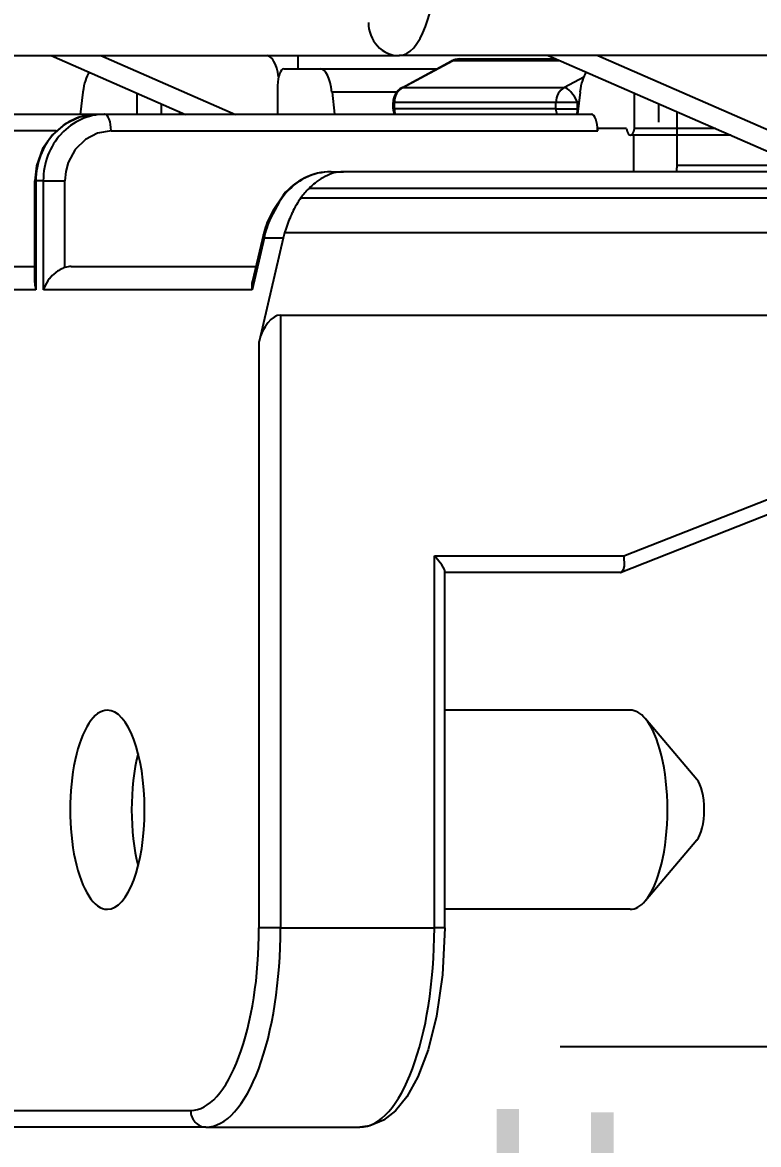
# Model space of a CAD drawing. Header units: inches. Extents: x 47316 to 59086, y 3141 to 11743.
# Drawn here: x 51909.23 to 51918.14, y 8955.23 to 8968.81 of the extents above; entities that cross this region are included whole.
import ezdxf

# ---------------------------------------------------------------- set-up
doc = ezdxf.new("R2010")
doc.units = ezdxf.units.IN
doc.header["$MEASUREMENT"] = 0
doc.layers.add('___SHELL', color=7, linetype='Continuous')
doc.styles.add('HZ', font='', dxfattribs={"width": 0.67, "height": 4})
doc.styles.get('HZ').set_extended_font_data('SimSun')

msp = doc.modelspace()

# ---------------------------------------------------------------- linework, layer by layer
at = {"layer": '___SHELL', "color": 0, "linetype": 'ByBlock', "lineweight": -2}
for p, q in [((51904.16, 8968.412), (51913.791, 8968.412)), ((51924.777, 8968.412), (51913.791, 8968.412)), ((51909.923, 8967.667), (51909.745, 8967.582)), ((51910.133, 8967.701), (51909.923, 8967.667)), ((51909.745, 8967.582), (51909.594, 8967.455)), ((51910.303, 8967.501), (51910.14, 8967.474)), ((51909.594, 8967.455), (51909.473, 8967.282)), ((51909.992, 8967.396), (51909.869, 8967.274)), ((51910.14, 8967.474), (51909.992, 8967.396)), ((51909.473, 8967.282), (51909.398, 8967.077)), ((51909.869, 8967.274), (51909.784, 8967.118)), ((51909.784, 8967.118), (51909.754, 8967.01)), ((51909.398, 8967.077), (51909.378, 8966.898)), ((51909.754, 8967.01), (51909.744, 8966.898)), ((51912.389, 8966.724), (51912.265, 8966.537)), ((51912.404, 8966.73), (51912.339, 8966.64)), ((51912.601, 8966.692), (51923.925, 8966.692)), ((51912.339, 8966.64), (51912.234, 8966.446)), ((51912.265, 8966.537), (51912.234, 8966.479)), ((51923.88, 8966.267), (51912.404, 8966.267)), ((51912.355, 8965.273), (51923.647, 8965.273)), ((51914.306, 8962.25), (51914.217, 8962.358)), ((51916.511, 8962.358), (51916.516, 8962.235)), ((51914.338, 8962.193), (51914.306, 8962.25)), ((51914.343, 8962.172), (51914.338, 8962.193)), ((51916.516, 8962.235), (51916.504, 8962.188)), ((51916.488, 8962.165), (51916.479, 8962.159)), ((51916.504, 8962.188), (51916.488, 8962.165)), ((51914.343, 8957.856), (51914.316, 8957.29)), ((51914.316, 8957.29), (51914.244, 8956.789)), ((51914.244, 8956.789), (51914.141, 8956.379)), ((51914.141, 8956.379), (51914.017, 8956.054)), ((51914.017, 8956.054), (51913.883, 8955.812)), ((51913.883, 8955.812), (51913.746, 8955.644)), ((51913.746, 8955.644), (51913.603, 8955.53)), ((51913.434, 8955.46), (51913.314, 8955.446)), ((51913.603, 8955.53), (51913.434, 8955.46))]:
    msp.add_line(p, q, dxfattribs=at)
at = {"layer": '___SHELL', "color": 0, "linetype": 'ByBlock', "lineweight": -2, "ltscale": 0.11067}
for p, q in [((51909.576, 8968.412), (51911.206, 8967.701)), ((51910.177, 8968.412), (51911.808, 8967.701))]:
    msp.add_line(p, q, dxfattribs=at)
at = {"layer": '___SHELL', "color": 0, "linetype": 'ByBlock', "lineweight": -2, "ltscale": 0.009973}
msp.add_line((51912.566, 8968.412), (51912.566, 8968.252), dxfattribs=at)
at = {"layer": '___SHELL', "color": 0, "linetype": 'ByBlock', "lineweight": -2, "ltscale": 0.042611}
for p, q in [((51913.824, 8968.023), (51914.426, 8968.348)), ((51913.836, 8968.025), (51914.438, 8968.35))]:
    msp.add_line(p, q, dxfattribs=at)
at = {"layer": '___SHELL', "color": 0, "linetype": 'ByBlock', "lineweight": -2, "ltscale": 0.080731}
msp.add_line((51915.735, 8968.35), (51914.438, 8968.35), dxfattribs=at)
at = {"layer": '___SHELL', "color": 0, "linetype": 'ByBlock', "lineweight": -2, "ltscale": 0.072522}
msp.add_line((51914.522, 8968.372), (51915.687, 8968.372), dxfattribs=at)
at = {"layer": '___SHELL', "color": 0, "linetype": 'ByBlock', "lineweight": -2, "ltscale": 0.187717}
msp.add_line((51915.595, 8968.412), (51918.36, 8967.207), dxfattribs=at)
at = {"layer": '___SHELL', "color": 0, "linetype": 'ByBlock', "lineweight": -2, "ltscale": 0.146854}
msp.add_line((51916.196, 8968.412), (51918.36, 8967.469), dxfattribs=at)
at = {"layer": '___SHELL', "color": 0, "linetype": 'ByBlock', "lineweight": -2, "ltscale": 0.027313}
msp.add_line((51912.395, 8968.252), (51912.834, 8968.252), dxfattribs=at)
at = {"layer": '___SHELL', "color": 0, "linetype": 'ByBlock', "lineweight": -2, "ltscale": 0.088007}
msp.add_line((51912.834, 8968.252), (51914.248, 8968.252), dxfattribs=at)
at = {"layer": '___SHELL', "color": 0, "linetype": 'ByBlock', "lineweight": -2, "ltscale": 0.021732}
msp.add_line((51912.32, 8967.702), (51912.32, 8968.051), dxfattribs=at)
at = {"layer": '___SHELL', "color": 0, "linetype": 'ByBlock', "lineweight": -2, "ltscale": 0.016518}
msp.add_line((51916.025, 8968.151), (51915.792, 8968.025), dxfattribs=at)
at = {"layer": '___SHELL', "color": 0, "linetype": 'ByBlock', "lineweight": -2, "ltscale": 0.016858}
msp.add_line((51909.962, 8967.97), (51909.93, 8967.701), dxfattribs=at)
at = {"layer": '___SHELL', "color": 0, "linetype": 'ByBlock', "lineweight": -2, "ltscale": 0.015891}
msp.add_line((51910.62, 8967.702), (51910.62, 8967.957), dxfattribs=at)
at = {"layer": '___SHELL', "color": 0, "linetype": 'ByBlock', "lineweight": -2, "ltscale": 0.048785}
msp.add_line((51913.761, 8967.97), (51912.978, 8967.97), dxfattribs=at)
at = {"layer": '___SHELL', "color": 0, "linetype": 'ByBlock', "lineweight": -2, "ltscale": 0.016852}
msp.add_line((51912.978, 8967.97), (51913.009, 8967.702), dxfattribs=at)
at = {"layer": '___SHELL', "color": 0, "linetype": 'ByBlock', "lineweight": -2, "ltscale": 0.121747}
for p, q in [((51913.836, 8968.025), (51915.792, 8968.025)), ((51915.689, 8967.846), (51913.733, 8967.846)), ((51915.689, 8967.769), (51913.733, 8967.769))]:
    msp.add_line(p, q, dxfattribs=at)
at = {"layer": '___SHELL', "color": 0, "linetype": 'ByBlock', "lineweight": -2, "ltscale": 0.016849}
msp.add_line((51915.981, 8967.97), (51915.949, 8967.702), dxfattribs=at)
at = {"layer": '___SHELL', "color": 0, "linetype": 'ByBlock', "lineweight": -2, "ltscale": 0.02666}
msp.add_line((51916.639, 8967.529), (51916.639, 8967.957), dxfattribs=at)
at = {"layer": '___SHELL', "color": 0, "linetype": 'ByBlock', "lineweight": -2, "ltscale": 0.00799}
msp.add_line((51910.911, 8967.83), (51910.911, 8967.701), dxfattribs=at)
at = {"layer": '___SHELL', "color": 0, "linetype": 'ByBlock', "lineweight": -2, "ltscale": 0.000909424}
for p, q in [((51913.733, 8967.846), (51913.718, 8967.846)), ((51913.733, 8967.769), (51913.718, 8967.769)), ((51909.393, 8966.898), (51909.378, 8966.898))]:
    msp.add_line(p, q, dxfattribs=at)
at = {"layer": '___SHELL', "color": 0, "linetype": 'ByBlock', "lineweight": -2, "ltscale": 0.004773}
for p, q in [((51913.718, 8967.769), (51913.718, 8967.846)), ((51913.733, 8967.769), (51913.733, 8967.846)), ((51915.689, 8967.769), (51915.689, 8967.846)), ((51915.95, 8967.769), (51915.95, 8967.846))]:
    msp.add_line(p, q, dxfattribs=at)
at = {"layer": '___SHELL', "color": 0, "linetype": 'ByBlock', "lineweight": -2, "ltscale": 0.016272}
for p, q in [((51915.95, 8967.846), (51915.689, 8967.846)), ((51915.689, 8967.769), (51915.95, 8967.769)), ((51909.483, 8966.898), (51909.744, 8966.898)), ((51912.355, 8957.856), (51912.094, 8957.856))]:
    msp.add_line(p, q, dxfattribs=at)
at = {"layer": '___SHELL', "color": 0, "linetype": 'ByBlock', "lineweight": -2, "ltscale": 0.001207}
msp.add_line((51915.967, 8967.855), (51915.95, 8967.846), dxfattribs=at)
at = {"layer": '___SHELL', "color": 0, "linetype": 'ByBlock', "lineweight": -2, "ltscale": 0.000430298}
msp.add_line((51915.95, 8967.769), (51915.957, 8967.769), dxfattribs=at)
at = {"layer": '___SHELL', "color": 0, "linetype": 'ByBlock', "lineweight": -2, "ltscale": 0.013779}
msp.add_line((51916.93, 8967.83), (51916.93, 8967.608), dxfattribs=at)
at = {"layer": '___SHELL', "color": 0, "linetype": 'ByBlock', "lineweight": -2, "ltscale": 0.197504}
msp.add_line((51910.211, 8967.701), (51907.038, 8967.701), dxfattribs=at)
at = {"layer": '___SHELL', "color": 0, "linetype": 'ByBlock', "lineweight": -2, "ltscale": 0.005618}
msp.add_line((51910.133, 8967.701), (51910.223, 8967.702), dxfattribs=at)
at = {"layer": '___SHELL', "color": 0, "linetype": 'ByBlock', "lineweight": -2, "ltscale": 0.000305176}
msp.add_line((51910.223, 8967.702), (51910.228, 8967.702), dxfattribs=at)
at = {"layer": '___SHELL', "color": 0, "linetype": 'ByBlock', "lineweight": -2, "ltscale": 0.366678}
msp.add_line((51910.228, 8967.702), (51916.119, 8967.702), dxfattribs=at)
at = {"layer": '___SHELL', "color": 0, "linetype": 'ByBlock', "lineweight": -2, "ltscale": 0.001865}
msp.add_line((51911.137, 8967.702), (51911.137, 8967.732), dxfattribs=at)
at = {"layer": '___SHELL', "color": 0, "linetype": 'ByBlock', "lineweight": -2, "ltscale": 0.040161}
msp.add_line((51917.156, 8967.086), (51917.156, 8967.732), dxfattribs=at)
at = {"layer": '___SHELL', "color": 0, "linetype": 'ByBlock', "lineweight": -2, "ltscale": 0.157275}
msp.add_line((51909.64, 8967.501), (51907.113, 8967.501), dxfattribs=at)
at = {"layer": '___SHELL', "color": 0, "linetype": 'ByBlock', "lineweight": -2, "ltscale": 0.366681}
for p, q in [((51910.303, 8967.501), (51916.195, 8967.501)), ((51919.009, 8967.006), (51913.117, 8967.006))]:
    msp.add_line(p, q, dxfattribs=at)
at = {"layer": '___SHELL', "color": 0, "linetype": 'ByBlock', "lineweight": -2, "ltscale": 0.001727}
msp.add_line((51916.195, 8967.501), (51916.195, 8967.529), dxfattribs=at)
at = {"layer": '___SHELL', "color": 0, "linetype": 'ByBlock', "lineweight": -2, "ltscale": 0.021704}
msp.add_line((51916.543, 8967.529), (51916.195, 8967.529), dxfattribs=at)
at = {"layer": '___SHELL', "color": 0, "linetype": 'ByBlock', "lineweight": -2, "ltscale": 0.061182}
msp.add_line((51917.622, 8967.529), (51916.639, 8967.529), dxfattribs=at)
at = {"layer": '___SHELL', "color": 0, "linetype": 'ByBlock', "lineweight": -2, "ltscale": 0.07562}
msp.add_line((51917.806, 8967.448), (51916.591, 8967.448), dxfattribs=at)
at = {"layer": '___SHELL', "color": 0, "linetype": 'ByBlock', "lineweight": -2, "ltscale": 0.027502}
msp.add_line((51916.629, 8967.448), (51916.629, 8967.006), dxfattribs=at)
at = {"layer": '___SHELL', "color": 0, "linetype": 'ByBlock', "lineweight": -2, "ltscale": 0.074921}
msp.add_line((51917.156, 8967.086), (51918.36, 8967.086), dxfattribs=at)
at = {"layer": '___SHELL', "color": 0, "linetype": 'ByBlock', "lineweight": -2, "ltscale": 0.001984}
msp.add_line((51912.896, 8966.95), (51912.868, 8966.935), dxfattribs=at)
at = {"layer": '___SHELL', "color": 0, "linetype": 'ByBlock', "lineweight": -2, "ltscale": 0.009366}
msp.add_line((51912.966, 8967.006), (51913.117, 8967.006), dxfattribs=at)
at = {"layer": '___SHELL', "color": 0, "linetype": 'ByBlock', "lineweight": -2, "ltscale": 0.000146484}
msp.add_line((51913.117, 8967.006), (51913.115, 8967.006), dxfattribs=at)
at = {"layer": '___SHELL', "color": 0, "linetype": 'ByBlock', "lineweight": -2, "ltscale": 0.076544}
msp.add_line((51909.378, 8965.668), (51909.378, 8966.898), dxfattribs=at)
at = {"layer": '___SHELL', "color": 0, "linetype": 'ByBlock', "lineweight": -2, "ltscale": 0.005621}
msp.add_line((51909.483, 8966.898), (51909.393, 8966.898), dxfattribs=at)
at = {"layer": '___SHELL', "color": 0, "linetype": 'ByBlock', "lineweight": -2, "ltscale": 0.082111}
msp.add_line((51909.393, 8966.898), (51909.393, 8965.578), dxfattribs=at)
at = {"layer": '___SHELL', "color": 0, "linetype": 'ByBlock', "lineweight": -2, "ltscale": 0.082147}
msp.add_line((51909.483, 8965.578), (51909.483, 8966.898), dxfattribs=at)
at = {"layer": '___SHELL', "color": 0, "linetype": 'ByBlock', "lineweight": -2, "ltscale": 0.065378}
msp.add_line((51909.744, 8965.848), (51909.744, 8966.898), dxfattribs=at)
at = {"layer": '___SHELL', "color": 0, "linetype": 'ByBlock', "lineweight": -2, "ltscale": 0.397342}
msp.add_line((51919.084, 8966.805), (51912.7, 8966.805), dxfattribs=at)
at = {"layer": '___SHELL', "color": 0, "linetype": 'ByBlock', "lineweight": -2, "ltscale": 0.003721}
msp.add_line((51912.422, 8966.324), (51912.404, 8966.267), dxfattribs=at)
at = {"layer": '___SHELL', "color": 0, "linetype": 'ByBlock', "lineweight": -2, "ltscale": 0.039927}
msp.add_line((51912.156, 8966.203), (51912.01, 8965.578), dxfattribs=at)
at = {"layer": '___SHELL', "color": 0, "linetype": 'ByBlock', "lineweight": -2, "ltscale": 0.036276}
msp.add_line((51912.147, 8966.249), (51912.014, 8965.681), dxfattribs=at)
at = {"layer": '___SHELL', "color": 0, "linetype": 'ByBlock', "lineweight": -2, "ltscale": 0.080005}
msp.add_line((51912.387, 8966.203), (51912.094, 8964.951), dxfattribs=at)
at = {"layer": '___SHELL', "color": 0, "linetype": 'ByBlock', "lineweight": -2, "ltscale": 0.014355}
msp.add_line((51912.387, 8966.203), (51912.156, 8966.203), dxfattribs=at)
at = {"layer": '___SHELL', "color": 0, "linetype": 'ByBlock', "lineweight": -2, "ltscale": 0.171103}
msp.add_line((51906.629, 8965.859), (51909.378, 8965.859), dxfattribs=at)
at = {"layer": '___SHELL', "color": 0, "linetype": 'ByBlock', "lineweight": -2, "ltscale": 0.139203}
msp.add_line((51909.819, 8965.859), (51912.056, 8965.859), dxfattribs=at)
at = {"layer": '___SHELL', "color": 0, "linetype": 'ByBlock', "lineweight": -2, "ltscale": 0.001443}
msp.add_line((51909.386, 8965.602), (51909.392, 8965.58), dxfattribs=at)
at = {"layer": '___SHELL', "color": 0, "linetype": 'ByBlock', "lineweight": -2, "ltscale": 0.001479}
msp.add_line((51909.483, 8965.58), (51909.492, 8965.602), dxfattribs=at)
at = {"layer": '___SHELL', "color": 0, "linetype": 'ByBlock', "lineweight": -2, "ltscale": 0.192923}
msp.add_line((51909.393, 8965.578), (51906.293, 8965.578), dxfattribs=at)
at = {"layer": '___SHELL', "color": 0, "linetype": 'ByBlock', "lineweight": -2, "ltscale": 0.000106156}
msp.add_line((51909.392, 8965.58), (51909.393, 8965.578), dxfattribs=at)
at = {"layer": '___SHELL', "color": 0, "linetype": 'ByBlock', "lineweight": -2, "ltscale": 0.00010523}
msp.add_line((51909.483, 8965.578), (51909.483, 8965.58), dxfattribs=at)
at = {"layer": '___SHELL', "color": 0, "linetype": 'ByBlock', "lineweight": -2, "ltscale": 0.157263}
msp.add_line((51912.01, 8965.578), (51909.483, 8965.578), dxfattribs=at)
at = {"layer": '___SHELL', "color": 0, "linetype": 'ByBlock', "lineweight": -2, "ltscale": 0.461609}
msp.add_line((51912.355, 8965.273), (51912.355, 8957.856), dxfattribs=at)
at = {"layer": '___SHELL', "color": 0, "linetype": 'ByBlock', "lineweight": -2, "ltscale": 0.441605}
msp.add_line((51912.094, 8957.856), (51912.094, 8964.951), dxfattribs=at)
at = {"layer": '___SHELL', "color": 0, "linetype": 'ByBlock', "lineweight": -2, "ltscale": 0.459226}
msp.add_line((51923.347, 8964.855), (51916.479, 8962.159), dxfattribs=at)
at = {"layer": '___SHELL', "color": 0, "linetype": 'ByBlock', "lineweight": -2, "ltscale": 0.425339}
msp.add_line((51916.511, 8962.358), (51922.873, 8964.855), dxfattribs=at)
at = {"layer": '___SHELL', "color": 0, "linetype": 'ByBlock', "lineweight": -2, "ltscale": 0.280203}
msp.add_line((51914.217, 8957.856), (51914.217, 8962.358), dxfattribs=at)
at = {"layer": '___SHELL', "color": 0, "linetype": 'ByBlock', "lineweight": -2, "ltscale": 0.14277}
msp.add_line((51914.217, 8962.358), (51916.511, 8962.358), dxfattribs=at)
at = {"layer": '___SHELL', "color": 0, "linetype": 'ByBlock', "lineweight": -2, "ltscale": 0.268616}
msp.add_line((51914.343, 8957.856), (51914.343, 8962.172), dxfattribs=at)
at = {"layer": '___SHELL', "color": 0, "linetype": 'ByBlock', "lineweight": -2, "ltscale": 0.132315}
msp.add_line((51916.469, 8962.157), (51914.343, 8962.157), dxfattribs=at)
at = {"layer": '___SHELL', "color": 0, "linetype": 'ByBlock', "lineweight": -2, "ltscale": 0.13981}
for p, q in [((51916.589, 8960.491), (51914.343, 8960.491)), ((51916.589, 8958.081), (51914.343, 8958.081))]:
    msp.add_line(p, q, dxfattribs=at)
at = {"layer": '___SHELL', "color": 0, "linetype": 'ByBlock', "lineweight": -2, "ltscale": 0.059974}
msp.add_line((51917.395, 8959.653), (51916.772, 8960.388), dxfattribs=at)
at = {"layer": '___SHELL', "color": 0, "linetype": 'ByBlock', "lineweight": -2, "ltscale": 0.059971}
msp.add_line((51917.395, 8958.918), (51916.772, 8958.184), dxfattribs=at)
at = {"layer": '___SHELL', "color": 0, "linetype": 'ByBlock', "lineweight": -2, "ltscale": 0.1159}
msp.add_line((51912.355, 8957.856), (51914.217, 8957.856), dxfattribs=at)
at = {"layer": '___SHELL', "color": 0, "linetype": 'ByBlock', "lineweight": -2, "ltscale": 0.007816}
msp.add_line((51914.343, 8957.856), (51914.217, 8957.856), dxfattribs=at)
at = {"layer": '___SHELL', "color": 7, "lineweight": -2}
msp.add_line((51938.869, 8956.418), (51915.74, 8956.418), dxfattribs=at)
at = {"layer": '___SHELL', "color": 0, "linetype": 'ByBlock', "lineweight": -2, "ltscale": 0.256625}
for p, q in [((51907.143, 8955.647), (51911.266, 8955.647)), ((51911.452, 8955.446), (51907.329, 8955.446))]:
    msp.add_line(p, q, dxfattribs=at)
at = {"layer": '___SHELL', "color": 0, "linetype": 'ByBlock', "lineweight": -2, "ltscale": 0.115897}
msp.add_line((51911.452, 8955.446), (51913.314, 8955.446), dxfattribs=at)
at = {"layer": '___SHELL', "color": 0, "linetype": 'ByBlock', "lineweight": -2}
for centre, radius, start, end in [((51914.522, 8968.17), 0.201, 90.0548, 118.3127), ((51913.919, 8967.846), 0.201, 118.3374, 180), ((51913.835, 8968), 0.0251, 88.965, 117.5862), ((51913.919, 8967.769), 0.201, 180.006, 199.6507), ((51913.123, 8966.522), 0.485, 90.9728, 117.9495), ((51913.473, 8965.999), 1.117, 128.7202, 133.7765), ((51913.252, 8966.275), 0.764, 120.24, 128.7919), ((51913.561, 8966.017), 1.173, 144.8445, 154.9793), ((51913.088, 8966.025), 0.967, 151.9948, 166.635), ((51913.108, 8966.033), 0.967, 154.6809, 169.8615), ((51912.271, 8966.463), 0.0404, 156.4419, 204.7315), ((51914.02, 8965.799), 1.682, 154.888, 161.8401), ((51913.323, 8965.984), 0.961, 162.8759, 166.8078), ((51909.915, 8965.424), 0.46, 128.5379, 141.3389), ((51909.886, 8965.46), 0.414, 119.2813, 128.5765), ((51909.849, 8965.528), 0.337, 108.1304, 119.423), ((51909.663, 8965.669), 0.285, 180.335, 193.6362), ((51909.888, 8965.442), 0.428, 141.0505, 158.0344), ((51912.288, 8965.619), 0.282, 167.2484, 188.3338), ((51916.469, 8962.184), 0.0272, 269.9305, 291.5132)]:
    msp.add_arc(centre, radius, start, end, dxfattribs=at)
for centre, major_axis, ratio, start_param, end_param in [((51913.791, 8969.617), (0, 1.205), 0.374607, 3.141593, 4.712389), ((51913.791, 8968.813), (0, 0.402), 0.927184, 1.570796, 3.141593), ((51912.19, 8968.01), (0, -0.402), 0.374607, 1.937337, 3.141593), ((51914.522, 8968.171), (0.095, -0.177), 0.335058, 2.962835, 3.141638), ((51914.522, 8968.171), (0, 0.201), 0.927184, 0, 0.463648), ((51910.106, 8967.85), (0, 0.402), 0.374607, 0.459141, 1.265804), ((51912.395, 8968.051), (0, -0.201), 0.374607, 3.141593, 4.712389), ((51912.834, 8967.85), (0, -0.402), 0.374607, 1.875789, 3.141593), ((51916.124, 8967.85), (0, 0.402), 0.374607, 0.459142, 1.265804), ((51913.919, 8967.846), (0, 0.201), 0.927184, 0.463648, 1.570796), ((51915.875, 8967.846), (0, 0.201), 0.927184, 0.463648, 1.570796), ((51915.875, 8967.846), (0.095, -0.177), 0.335058, 1.392039, 2.962835), ((51913.919, 8967.769), (0, 0.201), 0.927184, 1.570796, 1.913921), ((51915.875, 8967.769), (0, 0.201), 0.927184, 1.570796, 1.913903), ((51915.875, 8967.769), (0, -0.201), 0.374607, 1.226853, 1.570796), ((51910.138, 8966.897), (-0.005, 0.804), 0.92729, 0.000083, 0.779044), ((51910.228, 8966.898), (-0.005, 0.804), 0.92729, 0.000083, 0.779044), ((51910.228, 8967.501), (0, 0.201), 0.37459, 4.712389, 6.285681), ((51916.119, 8967.501), (0, 0.201), 0.374607, 4.712389, 6.285723), ((51916.591, 8967.589), (0, 0.141), 0.374607, 2.013707, 3.141593), ((51916.591, 8967.589), (0, 0.141), 0.374607, 3.141593, 4.269478), ((51910.138, 8966.897), (-0.003, 0.804), 0.92741, 0.78121, 1.566467), ((51910.228, 8966.898), (-0.003, 0.804), 0.92741, 0.78121, 1.566467), ((51917.081, 8967.086), (0, 0.201), 0.374607, 4.302436, 4.712389), ((51912.967, 8966.203), (-0.008, 0.804), 0.945948, 6.273628, 7.137924), ((51912.966, 8966.203), (0, -0.803), 0.927184, 3.141594, 3.99663), ((51912.545, 8966.598), (-0.156, 0.126), 0.245813, 5.987261, 6.283213), ((51913.192, 8966.203), (0, -0.803), 0.927184, 3.864327, 4.057383), ((51912.342, 8966.203), (-0.196, 0.046), 0.491333, 6.283148, 6.727791), ((51909.819, 8965.578), (0, -0.281), 0.927184, 3.141593, 3.431345), ((51912.28, 8964.951), (0.107, 0.316), 0.536691, 0.180339, 1.751135), ((51910.258, 8959.286), (0, 1.205), 0.374607, 6.283185, 9.424778), ((51910.258, 8959.286), (0, 1.205), 0.374607, 3.141593, 6.283185), ((51916.589, 8959.286), (0, 1.205), 0.374607, 5.867266, 6.283185), ((51916.589, 8959.286), (0, 1.205), 0.374607, 3.557512, 5.867266), ((51911.003, 8959.286), (0, -1.205), 0.374607, 4.111046, 5.313733), ((51917.334, 8959.286), (0, -0.402), 0.374607, 0.415919, 2.725673), ((51916.589, 8959.286), (0, 1.205), 0.374607, 3.141593, 3.557512), ((51911.266, 8957.856), (0, -2.209), 0.374607, 6.283185, 7.853982), ((51911.452, 8957.856), (0, -2.41), 0.374607, 6.283185, 7.853982), ((51913.314, 8957.856), (0, 2.41), 0.374607, 3.141593, 4.712389), ((51911.452, 8955.647), (0, -0.201), 0.927184, 4.712389, 6.283186)]:
    msp.add_ellipse(centre, major_axis=major_axis, ratio=ratio, start_param=start_param, end_param=end_param, dxfattribs=at)

# ---------------------------------------------------------------- texts
at = {"layer": '___SHELL', "color": 0, "linetype": 'ByBlock', "lineweight": -2, "style": 'HZ', "width": 0.67}
msp.add_text('扎带:HDC30201', height=4, dxfattribs=at).set_placement((51914.152, 8951.089))

doc.saveas('drawing.dxf')
